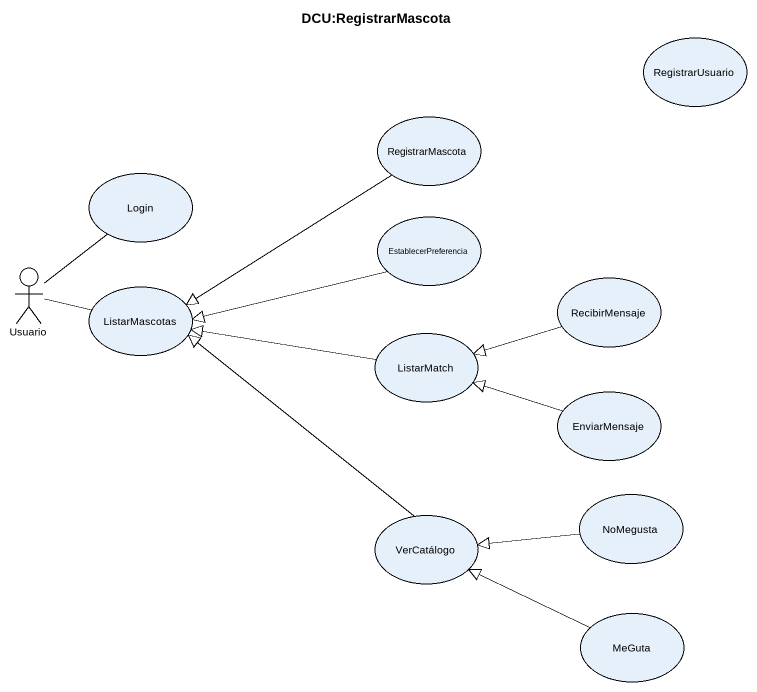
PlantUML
@startuml
title DCU:RegistrarMascota
usecase RegistrarUsuario
usecase RegistrarMascota
usecase Login
usecase EstablecerPreferencia
actor Usuario
usecase ListarMascotas
usecase RecibirMensaje
usecase ListarMatch
usecase EnviarMensaje
usecase NoMegusta
usecase VerCatálogo
usecase MeGuta
RegistrarMascota -left-|> ListarMascotas
EstablecerPreferencia -left-|> ListarMascotas
Usuario -up- Login
Usuario -right- ListarMascotas
RecibirMensaje -left-|> ListarMatch
ListarMatch -left-|> ListarMascotas
EnviarMensaje -left-|> ListarMatch
NoMegusta -left-|> VerCatálogo
VerCatálogo -up-|> ListarMascotas
MeGuta -left-|> VerCatálogo
@enduml
